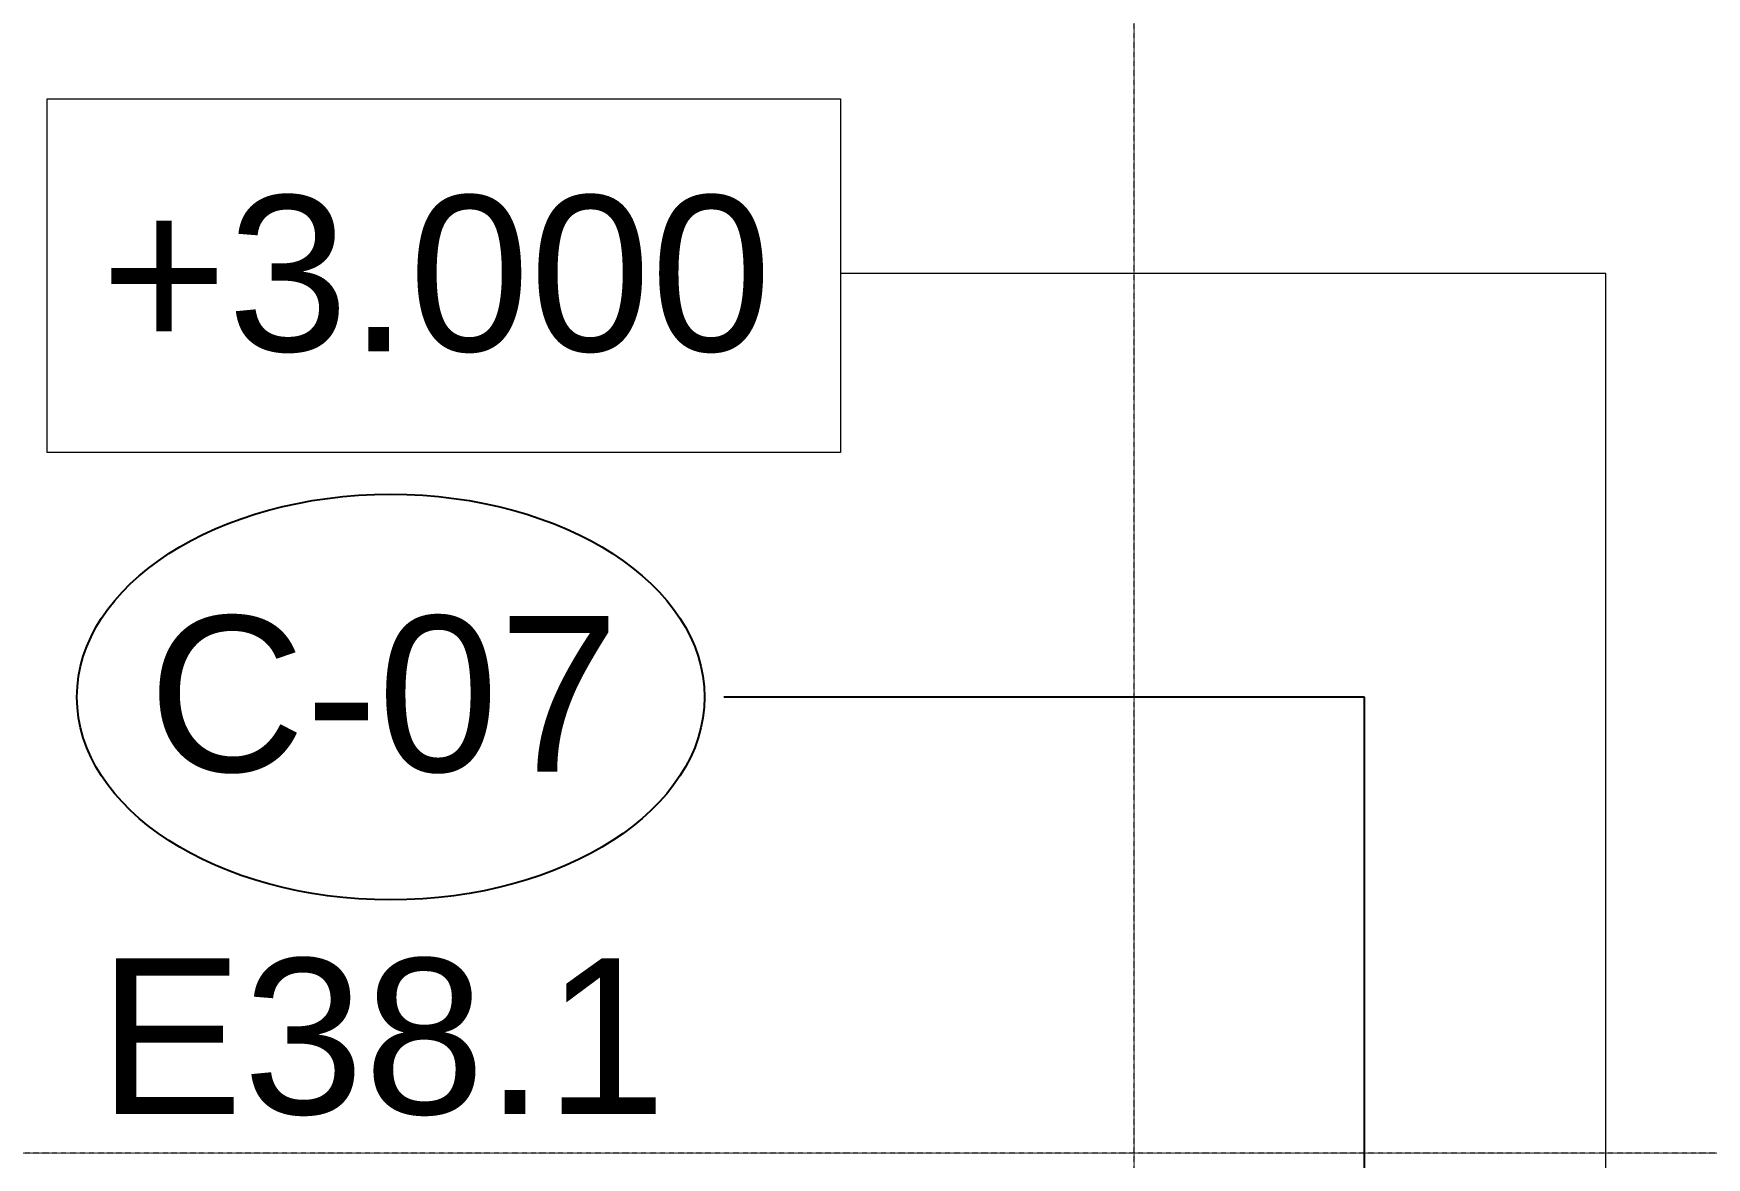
# Model space of a CAD drawing. Header units: millimetres. Extents: x -962357 to -591296, y -195428 to 59420.
# Drawn here: x -846488 to -830363, y 16210 to 27048 of the extents above; entities that cross this region are included whole.
import ezdxf

# ---------------------------------------------------------------- set-up
doc = ezdxf.new("R2010")
doc.units = ezdxf.units.MM
doc.linetypes.add('DPA_Grid _ Level 100', pattern=[10, 5.5, -1.6, 1.3, -1.6])
for name, color, linetype, lineweight in [('A-ANNO-NOTE', 3, 'Continuous', 25), ('A-ROOM-IDEN', 3, 'Continuous', 25), ('G-ANNO-TEXT', 3, 'Continuous', 9), ('S-GRID', 251, 'Continuous', 9)]:
    doc.layers.add(name, color=color, linetype=linetype, lineweight=lineweight)
doc.styles.add('Arial_1', font='arial.ttf', dxfattribs={"height": 1500})

# ---------------------------------------------------------------- blocks, each defined once
blk = doc.blocks.new('Ceiling Tags - Ceiling Tags-12524960-4180-01 LOWER PLATFORM LEVEL - REFLECTED CEILING PLAN')
at = {"layer": 'A-ANNO-NOTE'}
blk.add_ellipse((0, 0), major_axis=(-6.049, 0), ratio=0.646436, dxfattribs=at)
blk = doc.blocks.new('C-1-PP19-AR-4180-01-B_20250908-040939_EXDOWNLIGHT')
at = {"layer": 'A-ANNO-NOTE', "xscale": 500, "yscale": 500, "zscale": 500, "rotation": 180}
blk.add_blockref('Ceiling Tags - Ceiling Tags-12524960-4180-01 LOWER PLATFORM LEVEL - REFLECTED CEILING PLAN', (-98364, 17070), dxfattribs=at)

msp = doc.modelspace()

# ---------------------------------------------------------------- linework, layer by layer
at = {"layer": 'A-ANNO-NOTE'}
for p, q in [((-833658.1, 20650.2), (-839834.6, 20650.2)), ((-833658.1, 6611.8), (-833658.1, 20650.2))]:
    msp.add_line(p, q, dxfattribs=at)
at = {"layer": 'G-ANNO-TEXT', "color": 250}
for p, q in [((-831331.8, 24734.6), (-838709.6, 24734.6)), ((-831331.8, 7382.4), (-831331.8, 24734.6))]:
    msp.add_line(p, q, dxfattribs=at)
at = {"layer": 'G-ANNO-TEXT', "color": 250, "flags": 128}
msp.add_lwpolyline([(-838709.6, 23006.8), (-846356.6, 23006.8), (-846356.6, 26418.8), (-838709.6, 26418.8)], close=True, dxfattribs=at)
at = {"layer": 'S-GRID', "linetype": 'DPA_Grid _ Level 100'}
for p, q in [((-835880, -30741.3), (-835880, 54920.2)), ((-601518.7, 16253), (-954682, 16253))]:
    msp.add_line(p, q, dxfattribs=at)

# ---------------------------------------------------------------- block references
msp.add_blockref('C-1-PP19-AR-4180-01-B_20250908-040939_EXDOWNLIGHT', (-744680, 3580))

# ---------------------------------------------------------------- texts
at = {"layer": 'A-ANNO-NOTE', "lineweight": 9, "insert": (-845381.4, 21431.2), "char_height": 1500, "width": 5571.728, "attachment_point": 1, "style": 'Arial_1'}
msp.add_mtext('C-07', dxfattribs=at)
at = {"layer": 'A-ROOM-IDEN', "lineweight": 9, "insert": (-845864.9, 18129.4), "char_height": 1500, "width": 6774.259, "attachment_point": 1, "style": 'Arial_1'}
msp.add_mtext('E38.1', dxfattribs=at)
at = {"layer": 'G-ANNO-TEXT', "color": 7, "insert": (-845840.6, 25484.6), "char_height": 1500, "width": 7976.791, "attachment_point": 1, "style": 'Arial_1'}
msp.add_mtext('+3.000', dxfattribs=at)

doc.saveas('drawing.dxf')
